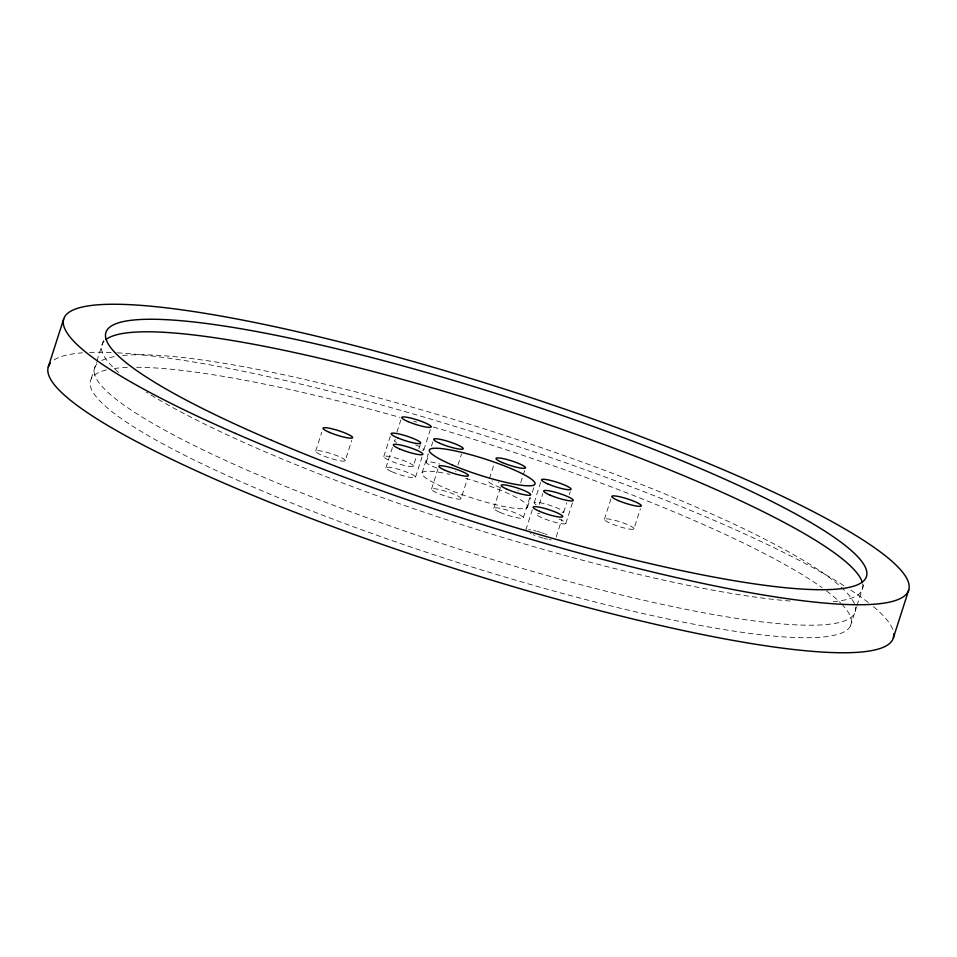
<?xml version="1.0" encoding="UTF-8"?>
<svg xmlns="http://www.w3.org/2000/svg" width="957" height="957" viewBox="0 0 957 957"><rect width="100%" height="100%" fill="white"/><g stroke="black" fill="none" stroke-linecap="round" stroke-linejoin="round"><path stroke-width="0.72" stroke-dasharray="4.79 3.59" d="M91.178 378.948L96.501 362.368M96.932 361.016L103.918 339.28M315.702 451.094L321.767 432.181M345.226 460.7A15.527 2.381 17.8 0 0 324.04 451.644A15.527 2.381 17.8 0 0 322.114 455.341A15.527 2.381 17.8 0 0 345.226 460.7L351.733 440.435M383.781 456.525L390.289 436.26M396.904 432.205L400.804 420.051M385.922 467.758L392.43 447.493M413.316 466.119A15.527 2.381 17.8 0 0 392.083 457.063A15.527 2.381 17.8 0 0 390.253 460.796A15.527 2.381 17.8 0 0 413.316 466.119L416.785 455.317M418.951 448.558L420.255 444.515M423.831 449.922L430.327 429.657M415.505 477.208L422.013 456.956M422.085 472.818L428.162 453.905M426.272 462.219L428.868 454.12M431.475 446.01L432.779 441.955M431.511 489.099L438.019 468.834M458.02 464.923L461.489 454.12M461.047 498.693A15.527 2.381 17.8 0 0 439.813 489.637A15.527 2.381 17.8 0 0 437.983 493.357A15.527 2.381 17.8 0 0 461.047 498.693L467.554 478.428M489.446 478.572L494.219 463.714M493.776 508.287L500.272 488.022M520.716 482.759L522.881 476.012M523.312 474.66L524.615 470.605M523.359 517.737L529.867 497.484M527.534 507.138L530.573 497.688M532.307 492.281L534.042 486.886M534.126 502.748L540.633 482.484M525.8 530.046L532.307 509.782M539.341 504.387L542.81 493.585M563.709 512.21L566.747 502.748M569.343 494.649L570.216 491.946M556.196 536.949L561.831 519.388M565.838 523.431L572.776 501.827M604.405 519.256L610.913 499.004M633.929 528.874A15.527 2.381 17.8 0 0 612.755 519.807A15.527 2.381 17.8 0 0 610.817 523.515A15.527 2.381 17.8 0 0 633.929 528.874L640.436 508.61M850.402 626.069L856.599 606.786M857.029 605.434L864.039 583.614M862.712 584.153A399.344 61.092 17.8 0 1 831.729 601.75M790.207 601.032A399.344 61.092 17.8 0 1 146.325 392.143M118.692 372.369A399.344 61.092 17.8 0 1 104.11 341.266M855.343 607.121A399.344 61.092 17.8 0 1 454.144 547.512A399.344 61.092 17.8 0 1 97.746 363.217M101.777 360.514A399.344 61.092 17.8 0 1 114.242 356.638M122.628 355.49A399.344 61.092 17.8 0 1 539.03 446.895A399.344 61.092 17.8 0 1 855.02 605.685M465.557 478.321A55.47 8.481 17.8 0 1 526.625 507.964A55.47 8.481 17.8 0 1 445.926 488.405A55.47 8.481 17.8 0 1 444.263 473.165M447.039 473.715A55.47 8.481 17.8 0 1 449.922 474.337M436.811 468.009A15.527 2.381 17.8 0 1 426.332 462.087A15.527 2.381 17.8 0 1 439.801 464.073M455.819 471.346A15.527 2.381 17.8 0 1 455.783 471.813M518.048 490.379A15.527 2.381 17.8 0 1 518.012 490.989M500.439 487.603A15.527 2.381 17.8 0 1 489.302 480.881M492.018 480.916A15.527 2.381 17.8 0 1 492.64 481M498.023 482.077A15.527 2.381 17.8 0 1 498.896 482.304M536.111 504.722A15.527 2.381 17.8 0 1 548.576 504.877A15.527 2.381 17.8 0 1 562.046 512.737M559.115 519.065A15.527 2.381 17.8 0 1 563.159 523.862A15.527 2.381 17.8 0 1 542.021 517.785A15.527 2.381 17.8 0 1 539.748 513.49M551.232 539.915A15.527 2.381 17.8 0 1 549.115 539.557M547.536 539.234A15.527 2.381 17.8 0 1 544.066 538.372M543.157 538.109A15.527 2.381 17.8 0 1 536.698 536.052M534.939 535.394A15.527 2.381 17.8 0 1 533.264 534.736M530.979 533.755A15.527 2.381 17.8 0 1 530.298 533.432M528.695 529.652A15.527 2.381 17.8 0 1 530.561 529.879M533.587 530.465A15.527 2.381 17.8 0 1 536.159 531.099M537.056 531.326A15.527 2.381 17.8 0 1 540.741 532.415M541.674 532.714A15.527 2.381 17.8 0 1 544.425 533.647M545.311 533.97A15.527 2.381 17.8 0 1 547.033 534.628M415.529 444.897A15.527 2.381 17.8 0 1 422.384 450.364M396.473 442.481A15.527 2.381 17.8 0 1 396.186 439.861M54.154 359.892A443.725 67.887 17.8 0 1 82.338 352.822M89.611 352.403A443.725 67.887 17.8 0 1 115.964 352.75M117.424 352.834A443.725 67.887 17.8 0 1 844.756 586.198M850.785 590.086A443.725 67.887 17.8 0 1 868.872 602.946M873.466 606.654A443.725 67.887 17.8 0 1 893.587 632.565M841.777 604.166A399.344 61.092 17.8 0 1 456.501 562.082A399.344 61.092 17.8 0 1 107.268 369.773M114.242 368.517A399.344 61.092 17.8 0 1 128.37 367.392M136.588 367.285A399.344 61.092 17.8 0 1 399.954 417.384M413.831 421.319A399.344 61.092 17.8 0 1 416.618 422.121M433.365 427.025A399.344 61.092 17.8 0 1 822.027 587.646M826.465 590.912A399.344 61.092 17.8 0 1 840.677 603.042M499.877 512.318A15.527 2.381 17.8 0 0 523.288 517.881A15.527 2.381 17.8 0 0 502.521 508.849A15.527 2.381 17.8 0 0 499.877 512.318M392.035 471.789A15.527 2.381 17.8 0 0 415.434 477.352A15.527 2.381 17.8 0 0 394.667 468.32A15.527 2.381 17.8 0 0 392.035 471.789"/><path stroke-width="1.44" d="M48.281 366.95L63.7 318.932M893.3 638.068L908.719 590.05M105.988 339.532A399.344 61.092 17.8 0 1 501.863 409.165A399.344 61.092 17.8 0 1 862.389 582.717M893.73 633.737A443.725 67.887 17.8 0 1 450.568 567.31A443.725 67.887 17.8 0 1 50.386 363.146M452.386 465.042A55.47 8.481 17.8 0 0 534.915 484.182A55.47 8.481 17.8 0 0 459.264 451.824A55.47 8.481 17.8 0 0 452.386 465.042M439.753 443.294A15.527 2.381 17.8 0 0 463.164 448.845A15.527 2.381 17.8 0 0 442.397 439.825A15.527 2.381 17.8 0 0 439.753 443.294M502.413 462.566A15.527 2.381 17.8 0 0 525.489 467.901A15.527 2.381 17.8 0 0 504.255 458.846A15.527 2.381 17.8 0 0 502.413 462.566M547.607 483.823A15.527 2.381 17.8 0 0 571.018 489.374A15.527 2.381 17.8 0 0 550.239 480.354A15.527 2.381 17.8 0 0 547.607 483.823M550.143 495.14A15.527 2.381 17.8 0 0 573.219 500.475A15.527 2.381 17.8 0 0 551.986 491.408A15.527 2.381 17.8 0 0 550.143 495.14M507.258 489.35A15.527 2.381 17.8 0 0 530.668 494.913A15.527 2.381 17.8 0 0 509.89 485.881A15.527 2.381 17.8 0 0 507.258 489.35M445.352 470.401A15.527 2.381 17.8 0 0 468.416 475.725A15.527 2.381 17.8 0 0 447.194 466.669A15.527 2.381 17.8 0 0 445.352 470.401M399.404 448.821A15.527 2.381 17.8 0 0 422.815 454.384A15.527 2.381 17.8 0 0 402.048 445.352A15.527 2.381 17.8 0 0 399.404 448.821M397.622 437.827A15.527 2.381 17.8 0 0 420.685 443.163A15.527 2.381 17.8 0 0 399.464 434.095A15.527 2.381 17.8 0 0 397.622 437.827M618.198 500.547A15.527 2.381 17.8 0 0 641.298 505.906A15.527 2.381 17.8 0 0 620.124 496.85A15.527 2.381 17.8 0 0 618.198 500.547M408.089 421.594A15.527 2.381 17.8 0 0 431.2 426.954A15.527 2.381 17.8 0 0 410.015 417.898A15.527 2.381 17.8 0 0 408.089 421.594M329.483 432.385A15.527 2.381 17.8 0 0 352.595 437.744A15.527 2.381 17.8 0 0 331.421 428.676A15.527 2.381 17.8 0 0 329.483 432.385M539.592 511.337A15.527 2.381 17.8 0 0 562.692 516.696A15.527 2.381 17.8 0 0 541.518 507.629A15.527 2.381 17.8 0 0 539.592 511.337M235.554 433.449A443.725 67.887 17.8 0 0 906.614 593.854A443.725 67.887 17.8 0 0 316.456 336.17A443.725 67.887 17.8 0 0 235.554 433.449M271.609 440.304A399.344 61.092 17.8 0 0 865.822 578.052A399.344 61.092 17.8 0 0 321.193 345.118A399.344 61.092 17.8 0 0 271.609 440.304"/></g></svg>
